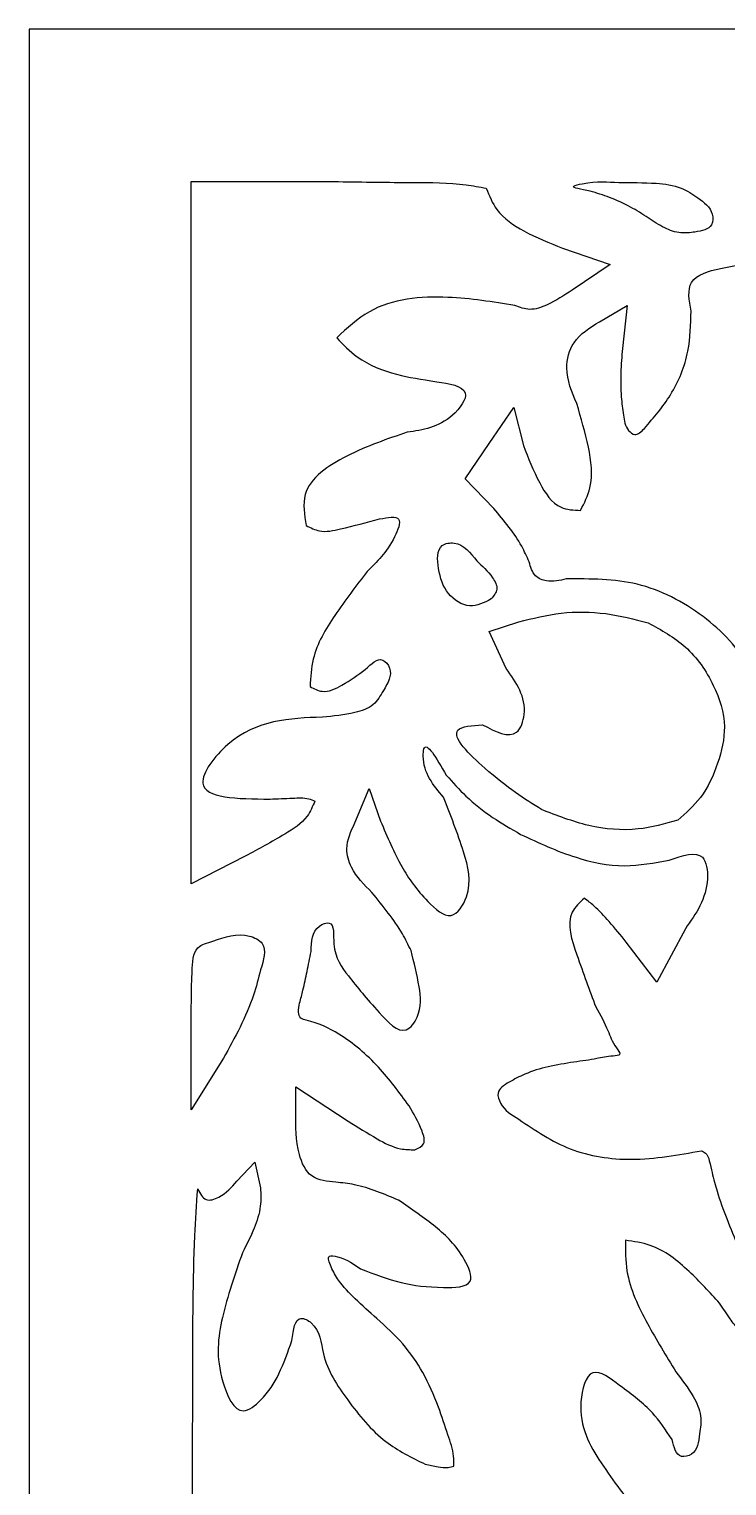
# Model space of a CAD drawing. Extents: x 0 to 204, y 72 to 361.
# Drawn here: x 0 to 20.68, y 318.1 to 361.24 of the extents above; entities that cross this region are included whole.
import ezdxf

# ---------------------------------------------------------------- set-up
doc = ezdxf.new("R2010")
doc.units = 0
doc.layers.get('0').update_dxf_attribs({"linetype": 'CONTINUOUS'})

msp = doc.modelspace()

# ---------------------------------------------------------------- linework, layer by layer
at = {"color": 7}
for p, q in [((102.023333, 361.244444), (0, 361.244444)), ((0, 361.244444), (0, 216.746667)), ((4.797778, 346.343111), (4.797778, 356.728889)), ((4.797778, 356.728889), (9.172222, 356.728889)), ((13.546667, 356.531333), (13.546667, 356.531333)), ((19.812, 356.249111), (19.812, 356.249111)), ((15.804444, 354.753333), (17.215556, 354.273556)), ((17.215556, 354.273556), (16.086667, 353.511556)), ((16.905111, 352.580222), (17.723556, 353.06)), ((17.723556, 353.06), (17.582444, 351.79)), ((13.631333, 348.967778), (14.365111, 350.040222)), ((14.365111, 350.040222), (14.647333, 348.911333)), ((12.925778, 347.923556), (13.631333, 348.967778)), ((13.772444, 347.048667), (12.925778, 347.923556)), ((4.797778, 335.929111), (4.797778, 346.343111)), ((13.687778, 344.367556), (13.687778, 344.367556)), ((13.631333, 343.408), (14.506222, 343.690222)), ((18.344444, 343.662), (18.344444, 343.662)), ((14.139333, 342.307333), (13.631333, 343.408)), ((9.652, 337.735333), (10.075333, 338.751333)), ((10.075333, 338.751333), (10.414, 337.791778)), ((14.562667, 337.396667), (14.562667, 337.396667)), ((6.406444, 336.747556), (4.797778, 335.929111)), ((19.445111, 334.602667), (18.598444, 333.022222)), ((18.598444, 333.022222), (17.695333, 334.207556)), ((6.858, 333.389111), (6.858, 333.389111)), ((4.797778, 329.240444), (4.797778, 331.667556)), ((5.757333, 330.764444), (4.797778, 329.240444)), ((7.902222, 329.155778), (7.902222, 329.917778)), ((7.902222, 329.917778), (9.454444, 328.901778)), ((6.152444, 327.123778), (6.688667, 327.688222)), ((6.688667, 327.688222), (6.858, 326.926222))]:
    msp.add_line(p, q, dxfattribs=at)
for points, knots in [([(9.172222, 356.728889), (9.904786, 356.717559), (11.161587, 356.698121), (12.63019, 356.702409), (13.346715, 356.568658), (13.546667, 356.531333)], [0, 0, 0, 0, 2.200443, 3.775129, 4.38465, 4.38465, 4.38465, 4.38465]), ([(13.546667, 356.531333), (13.635983, 356.309485), (13.854202, 355.767464), (14.723905, 355.194182), (15.419987, 354.910188), (15.804444, 354.753333)], [0, 0, 0, 0, 0.704927, 1.722281, 2.977412, 2.977412, 2.977412, 2.977412]), ([(16.622889, 356.446667), (16.353965, 356.495332), (15.946012, 356.569156), (16.758652, 356.754697), (17.15245, 356.724767), (17.469556, 356.700667)], [0, 0, 0, 0, 0.504903, 0.765929, 1.845197, 1.845197, 1.845197, 1.845197]), ([(18.344444, 355.656444), (18.172789, 355.766098), (17.808692, 355.998682), (17.23018, 356.266284), (16.817062, 356.388992), (16.622889, 356.446667)], [0, 0, 0, 0, 0.610759, 1.29547, 1.902709, 1.902709, 1.902709, 1.902709]), ([(17.469556, 356.700667), (17.837272, 356.701787), (18.456499, 356.703673), (19.285057, 356.608745), (19.65426, 356.356767), (19.812, 356.249111)], [0, 0, 0, 0, 1.109267, 1.867979, 2.433937, 2.433937, 2.433937, 2.433937]), ([(19.812, 356.249111), (19.99848, 356.114978), (20.275653, 355.91561), (20.260574, 355.326701), (19.933763, 355.269342), (19.727333, 355.233111)], [0, 0, 0, 0, 0.646348, 0.960696, 1.499735, 1.499735, 1.499735, 1.499735]), ([(19.727333, 355.233111), (19.588353, 355.215878), (19.282181, 355.177913), (18.799694, 355.35101), (18.502988, 355.550075), (18.344444, 355.656444)], [0, 0, 0, 0, 0.415551, 0.915458, 1.489105, 1.489105, 1.489105, 1.489105]), ([(19.614444, 352.890667), (19.558559, 353.210676), (19.440395, 353.887306), (21.006185, 354.321428), (22.011926, 354.359607), (22.718889, 354.386444)], [0, 0, 0, 0, 0.852019, 1.801516, 4.048205, 4.048205, 4.048205, 4.048205]), ([(16.086667, 353.511556), (15.849485, 353.357775), (15.464957, 353.108461), (14.855307, 352.884681), (14.53897, 353.004731), (14.393333, 353.06)], [0, 0, 0, 0, 0.856232, 1.388153, 1.841972, 1.841972, 1.841972, 1.841972]), ([(14.393333, 353.06), (13.742061, 353.16577), (12.319271, 353.39684), (10.314259, 353.22228), (9.422376, 352.387435), (9.115778, 352.100444)], [0, 0, 0, 0, 1.997393, 4.363572, 5.60308, 5.60308, 5.60308, 5.60308]), ([(16.227778, 350.153111), (16.081079, 350.497079), (15.830228, 351.085252), (16.095525, 352.087658), (16.615207, 352.40384), (16.905111, 352.580222)], [0, 0, 0, 0, 1.096098, 1.874294, 2.856118, 2.856118, 2.856118, 2.856118]), ([(18.231556, 349.419333), (18.506797, 349.737687), (19.086784, 350.408521), (19.583786, 351.629797), (19.604789, 352.493571), (19.614444, 352.890667)], [0, 0, 0, 0, 1.258895, 2.652739, 3.838757, 3.838757, 3.838757, 3.838757]), ([(9.115778, 352.100444), (9.306123, 351.900085), (9.790664, 351.390055), (10.902614, 350.981953), (11.862782, 350.834337), (13.226322, 350.629482), (12.371548, 349.47335), (11.66434, 349.372233), (11.204222, 349.306444)], [0, 0, 0, 0, 0.826148, 2.103028, 3.312364, 4.220587, 4.987213, 6.414791, 6.414791, 6.414791, 6.414791]), ([(17.582444, 351.79), (17.562216, 351.54846), (17.52215, 351.070057), (17.529411, 350.407619), (17.586176, 349.993228), (17.610667, 349.814444)], [0, 0, 0, 0, 0.727077, 1.440079, 1.981117, 1.981117, 1.981117, 1.981117]), ([(16.340667, 346.992222), (16.451595, 347.211118), (16.746729, 347.793512), (16.59039, 348.926331), (16.352757, 349.730284), (16.227778, 350.153111)], [0, 0, 0, 0, 0.724451, 1.92747, 3.262117, 3.262117, 3.262117, 3.262117]), ([(17.610667, 349.814444), (17.631976, 349.649449), (17.662656, 349.411889), (17.987441, 349.167228), (18.138775, 349.323516), (18.231556, 349.419333)], [0, 0, 0, 0, 0.485238, 0.698647, 1.036804, 1.036804, 1.036804, 1.036804]), ([(11.204222, 349.306444), (10.617238, 349.107628), (9.519327, 348.735757), (8.007252, 347.767268), (8.158989, 346.861192), (8.212667, 346.540667)], [0, 0, 0, 0, 1.927434, 3.605127, 4.523481, 4.523481, 4.523481, 4.523481]), ([(14.647333, 348.911333), (14.789524, 348.545348), (15.045007, 347.887761), (15.60017, 347.020544), (16.137597, 346.999989), (16.340667, 346.992222)], [0, 0, 0, 0, 1.206733, 2.168209, 2.752157, 2.752157, 2.752157, 2.752157]), ([(14.816667, 345.468222), (14.747225, 345.623732), (14.585111, 345.986775), (14.219703, 346.509148), (13.923708, 346.866201), (13.772444, 347.048667)], [0, 0, 0, 0, 0.510066, 1.190763, 1.902182, 1.902182, 1.902182, 1.902182]), ([(8.212667, 346.540667), (8.339806, 346.475928), (8.658231, 346.313786), (9.426347, 346.483477), (10.005889, 346.637355), (10.385778, 346.738222)], [0, 0, 0, 0, 0.417901, 1.04665, 2.242999, 2.242999, 2.242999, 2.242999]), ([(10.385778, 346.738222), (10.631837, 346.785169), (11.111646, 346.876714), (10.707397, 345.844448), (10.304563, 345.459202), (10.018889, 345.186)], [0, 0, 0, 0, 0.563447, 1.098707, 2.403855, 2.403855, 2.403855, 2.403855]), ([(13.687778, 344.367556), (13.479709, 344.258601), (13.040024, 344.028361), (12.323358, 344.520991), (12.120304, 345.18355), (12.059085, 345.978876), (12.805573, 346.085581), (13.075319, 345.739259), (13.264444, 345.496444)], [0, 0, 0, 0, 0.660769, 1.396317, 2.187098, 2.874516, 3.236945, 4.087155, 4.087155, 4.087155, 4.087155]), ([(10.018889, 345.186), (9.692242, 344.760024), (9.074763, 343.954779), (8.384006, 342.808345), (8.34112, 342.047302), (8.325556, 341.771111)], [0, 0, 0, 0, 1.62024, 3.062828, 3.884585, 3.884585, 3.884585, 3.884585]), ([(13.264444, 345.496444), (13.428293, 345.347283), (13.67844, 345.119559), (13.93486, 344.656657), (13.768508, 344.462015), (13.687778, 344.367556)], [0, 0, 0, 0, 0.684066, 1.044362, 1.384074, 1.384074, 1.384074, 1.384074]), ([(15.917333, 344.960222), (15.723005, 344.91513), (15.41113, 344.842763), (14.935825, 345.036462), (14.859507, 345.312995), (14.816667, 345.468222)], [0, 0, 0, 0, 0.589105, 0.945443, 1.401431, 1.401431, 1.401431, 1.401431]), ([(21.392444, 338.525556), (21.510938, 338.924119), (21.761372, 339.766474), (21.717329, 341.060668), (21.338313, 342.600811), (20.006861, 343.96076), (18.076671, 344.97111), (16.629617, 344.963814), (15.917333, 344.960222)], [0, 0, 0, 0, 1.240222, 2.621178, 3.833997, 5.913492, 8.086755, 10.193508, 10.193508, 10.193508, 10.193508]), ([(14.506222, 343.690222), (14.922828, 343.793515), (15.768039, 344.003077), (17.084242, 343.985393), (17.928043, 343.768857), (18.344444, 343.662)], [0, 0, 0, 0, 1.284293, 2.605581, 3.892873, 3.892873, 3.892873, 3.892873]), ([(18.344444, 343.662), (18.732199, 343.4483), (19.535737, 343.005453), (20.313085, 341.884618), (20.710798, 340.642481), (20.428006, 339.48117), (19.990385, 338.490577), (19.460121, 338.029411), (19.219333, 337.82)], [0, 0, 0, 0, 1.312187, 2.719229, 3.986479, 5.085951, 6.224211, 7.171026, 7.171026, 7.171026, 7.171026]), ([(9.962444, 342.279111), (10.14002, 342.450656), (10.411806, 342.713212), (10.819868, 342.19797), (10.62965, 341.878327), (10.498667, 341.658222)], [0, 0, 0, 0, 0.585541, 0.89619, 1.583118, 1.583118, 1.583118, 1.583118]), ([(8.325556, 341.771111), (8.442735, 341.709442), (8.748932, 341.548299), (9.360103, 341.842371), (9.742333, 342.119515), (9.962444, 342.279111)], [0, 0, 0, 0, 0.381235, 0.996186, 1.831113, 1.831113, 1.831113, 1.831113]), ([(13.433778, 340.642222), (13.824643, 340.440107), (14.431846, 340.126125), (14.845393, 341.30384), (14.434493, 341.887835), (14.139333, 342.307333)], [0, 0, 0, 0, 1.034556, 1.607166, 3.067432, 3.067432, 3.067432, 3.067432]), ([(10.498667, 341.658222), (10.410195, 341.503713), (10.221417, 341.174024), (9.525391, 340.942864), (9.012436, 340.89676), (8.692444, 340.868)], [0, 0, 0, 0, 0.51766, 1.104568, 2.077837, 2.077837, 2.077837, 2.077837]), ([(8.692444, 340.868), (7.718638, 340.831592), (6.290295, 340.778189), (4.550653, 338.466747), (6.168595, 338.450591), (7.140222, 338.440889)], [0, 0, 0, 0, 2.919398, 4.282066, 6.330618, 6.330618, 6.330618, 6.330618]), ([(15.183556, 338.130444), (14.683306, 338.444547), (13.852101, 338.966454), (12.23214, 340.558655), (13.122289, 340.62056), (13.433778, 340.642222)], [0, 0, 0, 0, 2.083395, 3.461724, 4.203671, 4.203671, 4.203671, 4.203671]), ([(12.276667, 338.497333), (11.979297, 338.8536), (11.635118, 339.265948), (11.715303, 340.271805), (12.068847, 339.655944), (12.361333, 339.146444)], [0, 0, 0, 0, 1.355184, 1.568505, 2.590365, 2.590365, 2.590365, 2.590365]), ([(12.361333, 339.146444), (12.550423, 338.935509), (12.964539, 338.47355), (13.711208, 337.888235), (14.282798, 337.558242), (14.562667, 337.396667)], [0, 0, 0, 0, 0.848834, 1.858987, 2.828096, 2.828096, 2.828096, 2.828096]), ([(8.466667, 338.384444), (8.401479, 338.226544), (8.22602, 337.801539), (7.426814, 337.305598), (6.793561, 336.959271), (6.406444, 336.747556)], [0, 0, 0, 0, 0.503456, 1.355097, 2.694538, 2.694538, 2.694538, 2.694538]), ([(7.140222, 338.440889), (7.362112, 338.449445), (7.741507, 338.464075), (8.199297, 338.493438), (8.406963, 338.408783), (8.466667, 338.384444)], [0, 0, 0, 0, 0.670655, 1.146711, 1.338805, 1.338805, 1.338805, 1.338805]), ([(10.414, 337.791778), (10.611533, 337.323291), (10.979916, 336.449604), (11.618322, 335.566221), (12.509127, 334.745279), (13.185472, 335.781271), (12.861182, 337.015851), (12.487734, 337.962373), (12.276667, 338.497333)], [0, 0, 0, 0, 1.490836, 2.780278, 3.579607, 4.293741, 5.623862, 7.352789, 7.352789, 7.352789, 7.352789]), ([(19.219333, 337.82), (18.832067, 337.709579), (17.970782, 337.464), (16.557871, 337.595729), (15.642067, 337.952048), (15.183556, 338.130444)], [0, 0, 0, 0, 1.201217, 2.671522, 4.145746, 4.145746, 4.145746, 4.145746]), ([(10.16, 335.675111), (9.928273, 335.903473), (9.560966, 336.265445), (9.333495, 337.05624), (9.534152, 337.484066), (9.652, 337.735333)], [0, 0, 0, 0, 0.96366, 1.527478, 2.329868, 2.329868, 2.329868, 2.329868]), ([(14.562667, 337.396667), (15.100041, 337.146352), (16.077773, 336.690913), (17.60359, 336.377224), (18.525032, 336.551426), (18.965333, 336.634667)], [0, 0, 0, 0, 1.778487, 3.235893, 4.569597, 4.569597, 4.569597, 4.569597]), ([(18.965333, 336.634667), (19.362181, 336.770436), (20.020718, 336.995735), (20.19699, 335.660337), (19.758097, 335.042945), (19.445111, 334.602667)], [0, 0, 0, 0, 0.98697, 1.637799, 3.255663, 3.255663, 3.255663, 3.255663]), ([(11.317111, 333.953556), (11.235622, 334.121279), (11.045491, 334.512611), (10.641052, 335.079254), (10.322589, 335.473719), (10.16, 335.675111)], [0, 0, 0, 0, 0.558656, 1.303457, 2.080345, 2.080345, 2.080345, 2.080345]), ([(16.453556, 335.505778), (16.313419, 335.375233), (15.848526, 334.94216), (16.282322, 333.649536), (16.608243, 332.779546), (16.792222, 332.288444)], [0, 0, 0, 0, 0.546926, 1.81438, 3.457205, 3.457205, 3.457205, 3.457205]), ([(17.695333, 334.207556), (17.527323, 334.411074), (17.222937, 334.779788), (16.816057, 335.224728), (16.549998, 335.431005), (16.453556, 335.505778)], [0, 0, 0, 0, 0.792299, 1.435413, 1.801083, 1.801083, 1.801083, 1.801083]), ([(5.446889, 334.235778), (5.802435, 334.360737), (6.301545, 334.536152), (7.094492, 334.134876), (6.950017, 333.679282), (6.858, 333.389111)], [0, 0, 0, 0, 1.091237, 1.531864, 2.304769, 2.304769, 2.304769, 2.304769]), ([(8.353778, 333.925333), (8.361362, 334.219212), (8.371827, 334.624752), (9.073673, 334.883155), (8.94199, 333.88678), (9.533603, 333.096392), (10.179355, 332.324107), (11.076306, 331.347374), (11.646586, 332.115593), (11.571466, 332.95548), (11.407387, 333.599319), (11.317111, 333.953556)], [0, 0, 0, 0, 0.795286, 1.09746, 1.731454, 2.771787, 4.181329, 5.138218, 5.634695, 6.532201, 7.630013, 7.630013, 7.630013, 7.630013]), ([(4.797778, 331.667556), (4.802611, 332.196293), (4.809524, 332.952642), (4.85682, 334.068234), (5.276991, 334.187537), (5.446889, 334.235778)], [0, 0, 0, 0, 1.669567, 2.388281, 2.876181, 2.876181, 2.876181, 2.876181]), ([(8.015111, 332.401333), (8.049716, 332.528577), (8.13372, 332.83747), (8.237112, 333.347886), (8.314079, 333.72884), (8.353778, 333.925333)], [0, 0, 0, 0, 0.395509, 0.960128, 1.561581, 1.561581, 1.561581, 1.561581]), ([(6.858, 333.389111), (6.794115, 333.135216), (6.646792, 332.54972), (6.259224, 331.675066), (5.925888, 331.070267), (5.757333, 330.764444)], [0, 0, 0, 0, 0.78439, 1.808842, 2.856754, 2.856754, 2.856754, 2.856754]), ([(11.260667, 329.353333), (10.972585, 329.747098), (10.384029, 330.551567), (9.334169, 331.44915), (8.523558, 331.829862), (8.028207, 331.933877), (7.962567, 332.165374), (7.995626, 332.313832), (8.015111, 332.401333)], [0, 0, 0, 0, 1.464309, 2.991609, 4.042398, 4.212237, 4.401291, 4.672669, 4.672669, 4.672669, 4.672669]), ([(16.792222, 332.288444), (16.924458, 332.048365), (17.151861, 331.635503), (17.284743, 331.210323), (17.578244, 330.845767), (17.160854, 330.827935), (16.78199, 330.737329), (16.377737, 330.683056), (16.143111, 330.651556)], [0, 0, 0, 0, 0.790491, 1.359394, 1.577715, 1.771403, 2.266666, 2.951701, 2.951701, 2.951701, 2.951701]), ([(16.143111, 330.651556), (15.886479, 330.610097), (15.393307, 330.530427), (14.741648, 330.339669), (14.377285, 330.142033), (14.224, 330.058889)], [0, 0, 0, 0, 0.780095, 1.499118, 2.021272, 2.021272, 2.021272, 2.021272]), ([(14.224, 330.058889), (14.072181, 329.963985), (13.822177, 329.807703), (14.006638, 329.269926), (14.299562, 329.087163), (14.506222, 328.958222)], [0, 0, 0, 0, 0.464904, 0.765573, 1.48588, 1.48588, 1.48588, 1.48588]), ([(11.43, 328.055111), (11.537624, 328.104215), (11.77449, 328.212286), (11.594115, 328.799231), (11.396754, 329.127193), (11.260667, 329.353333)], [0, 0, 0, 0, 0.313754, 0.690527, 1.527328, 1.527328, 1.527328, 1.527328]), ([(10.950222, 326.559333), (10.736802, 326.651084), (10.311515, 326.833919), (9.684093, 327.029922), (9.041077, 327.103781), (8.2967, 327.164961), (7.891952, 328.094697), (7.898266, 328.747066), (7.902222, 329.155778)], [0, 0, 0, 0, 0.698011, 1.390941, 1.948092, 2.68001, 3.419928, 4.661067, 4.661067, 4.661067, 4.661067]), ([(9.454444, 328.901778), (9.735937, 328.725519), (10.229096, 328.416724), (10.88991, 328.064521), (11.286817, 328.057606), (11.43, 328.055111)], [0, 0, 0, 0, 1.002805, 1.756863, 2.182398, 2.182398, 2.182398, 2.182398]), ([(14.506222, 328.958222), (14.998591, 328.626895), (16.004607, 327.949921), (17.94562, 327.665734), (19.237468, 327.901456), (19.924889, 328.026889)], [0, 0, 0, 0, 1.762714, 3.601602, 5.692985, 5.692985, 5.692985, 5.692985]), ([(19.924889, 328.026889), (19.967531, 328.007503), (20.090489, 327.951602), (20.169733, 327.688842), (20.211165, 327.492379), (20.235333, 327.377778)], [0, 0, 0, 0, 0.136262, 0.392917, 0.752213, 0.752213, 0.752213, 0.752213]), ([(4.995333, 326.898), (5.063939, 326.759929), (5.197368, 326.4914), (5.768657, 326.674856), (6.001154, 326.946811), (6.152444, 327.123778)], [0, 0, 0, 0, 0.404205, 0.786128, 1.497667, 1.497667, 1.497667, 1.497667]), ([(20.235333, 327.377778), (20.282065, 327.192635), (20.398448, 326.731547), (20.676559, 325.99128), (20.905439, 325.438383), (21.025556, 325.148222)], [0, 0, 0, 0, 0.572521, 1.425832, 2.368211, 2.368211, 2.368211, 2.368211]), ([(4.826, 315.919556), (4.836929, 317.800407), (4.855497, 320.995814), (4.851305, 324.658482), (4.965515, 326.434352), (4.995333, 326.898)], [0, 0, 0, 0, 5.643455, 9.587748, 10.981386, 10.981386, 10.981386, 10.981386]), ([(6.858, 326.926222), (6.865112, 326.744703), (6.881069, 326.337454), (6.667541, 325.685569), (6.443786, 325.246516), (6.321778, 325.007111)], [0, 0, 0, 0, 0.541498, 1.214885, 2.02236, 2.02236, 2.02236, 2.02236]), ([(9.821333, 324.527333), (10.227454, 324.374225), (11.041403, 324.067363), (12.011134, 323.964165), (13.285477, 323.984569), (12.791561, 325.096003), (12.069796, 325.793536), (11.329331, 326.30002), (10.950222, 326.559333)], [0, 0, 0, 0, 1.264659, 2.534635, 3.34019, 4.003745, 5.290992, 6.641475, 6.641475, 6.641475, 6.641475]), ([(20.461111, 323.511333), (20.169235, 323.830425), (19.567784, 324.487959), (18.631921, 325.239399), (17.918229, 325.338966), (17.667111, 325.374)], [0, 0, 0, 0, 1.306245, 2.691706, 3.443834, 3.443834, 3.443834, 3.443834]), ([(17.667111, 325.374), (17.667837, 325.070142), (17.669906, 324.203362), (18.30089, 322.89266), (18.876563, 321.948791), (19.162889, 321.479333)], [0, 0, 0, 0, 0.904446, 2.580006, 4.238076, 4.238076, 4.238076, 4.238076]), ([(6.321778, 325.007111), (6.096381, 324.360743), (5.657112, 323.10106), (5.492023, 321.607589), (6.177475, 320.053089), (7.000835, 320.72812), (7.442599, 321.425673), (7.669348, 322.069814), (7.789333, 322.410667)], [0, 0, 0, 0, 2.007163, 3.911689, 4.968477, 5.563906, 6.513822, 7.58139, 7.58139, 7.58139, 7.58139]), ([(8.946444, 324.583778), (8.893403, 324.721236), (8.800803, 324.961216), (9.377753, 324.846142), (9.629316, 324.66534), (9.821333, 324.527333)], [0, 0, 0, 0, 0.321537, 0.56135, 1.334679, 1.334679, 1.334679, 1.334679]), ([(10.301111, 323.059778), (10.086318, 323.251451), (9.689699, 323.605377), (9.200654, 324.096156), (9.016856, 324.448715), (8.946444, 324.583778)], [0, 0, 0, 0, 0.865686, 1.598498, 2.053568, 2.053568, 2.053568, 2.053568]), ([(21.223111, 322.58), (21.161691, 322.625086), (20.984945, 322.754827), (20.742777, 323.084187), (20.562818, 323.357096), (20.461111, 323.511333)], [0, 0, 0, 0, 0.227729, 0.655327, 1.211081, 1.211081, 1.211081, 1.211081]), ([(7.789333, 322.410667), (7.82835, 322.729404), (7.885817, 323.198873), (8.629195, 322.820161), (8.659737, 321.776448), (9.444089, 320.599984), (10.418661, 319.392515), (11.331938, 318.942893), (11.740444, 318.741778)], [0, 0, 0, 0, 0.702672, 1.034971, 2.015189, 3.562334, 5.232122, 6.583462, 6.583462, 6.583462, 6.583462]), ([(12.135556, 320.435111), (11.991574, 320.781005), (11.714488, 321.446666), (11.091283, 322.341994), (10.567955, 322.817379), (10.301111, 323.059778)], [0, 0, 0, 0, 1.122009, 2.159265, 3.238424, 3.238424, 3.238424, 3.238424]), ([(19.05, 319.475556), (18.863531, 319.754035), (18.436025, 320.392485), (17.675832, 320.933837), (16.586415, 321.773241), (16.154831, 320.099451), (16.918494, 318.750013), (17.713629, 317.716183), (18.118667, 317.189556)], [0, 0, 0, 0, 0.97986, 2.246457, 3.119858, 4.050633, 5.954233, 7.930742, 7.930742, 7.930742, 7.930742]), ([(19.162889, 321.479333), (19.344549, 321.244307), (19.651276, 320.847471), (19.950789, 320.206178), (19.894412, 319.821893), (19.868444, 319.644889)], [0, 0, 0, 0, 0.895795, 1.512522, 2.039165, 2.039165, 2.039165, 2.039165]), ([(12.587111, 318.685333), (12.587128, 318.784774), (12.587181, 319.102183), (12.382317, 319.681576), (12.225283, 320.161109), (12.135556, 320.435111)], [0, 0, 0, 0, 0.29704, 0.948137, 1.816142, 1.816142, 1.816142, 1.816142]), ([(19.868444, 319.644889), (19.840381, 319.401), (19.799455, 319.045329), (19.191011, 318.895713), (19.105908, 319.24566), (19.05, 319.475556)], [0, 0, 0, 0, 0.655286, 0.955627, 1.530772, 1.530772, 1.530772, 1.530772]), ([(11.740444, 318.741778), (11.864885, 318.713213), (12.086955, 318.662237), (12.376932, 318.631682), (12.530942, 318.670995), (12.587111, 318.685333)], [0, 0, 0, 0, 0.384164, 0.685556, 0.858579, 0.858579, 0.858579, 0.858579])]:
    msp.add_open_spline(points, degree=3, knots=knots, dxfattribs=at)

doc.saveas('drawing.dxf')
